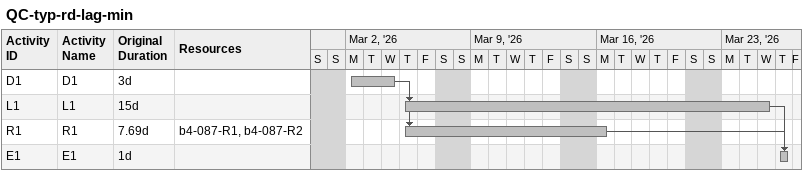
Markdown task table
QC-typ-rd-lag-min

| ID | Task | Original duration | Start | Finish | Predecessors | Resources |
|---|---|---|---|---|---|---|
| D1 | D1 | 3d | 2026-03-02 | 2026-03-04 |  |  |
| L1 | L1 | 15d | 2026-03-05 | 2026-03-25 | D1 |  |
| R1 | R1 | 7.69d | 2026-03-05 | 2026-03-16 | D1 | b4-087-R1, b4-087-R2 |
| E1 | E1 | 1d | 2026-03-26 | 2026-03-26 | L1, R1 |  |
